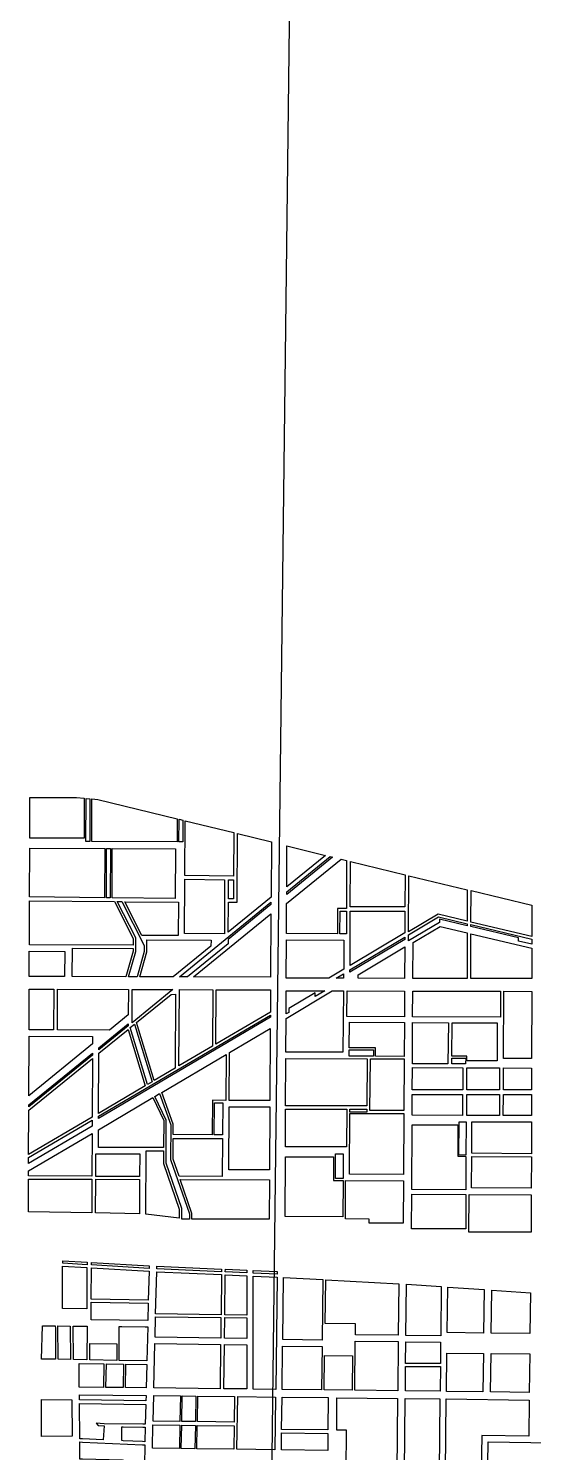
# Model space of a CAD drawing. Extents: x 407811 to 416949, y 4498993 to 4508589.
# Drawn here: x 407815 to 408608, y 4502920 to 4505156 of the extents above; entities that cross this region are included whole.
import ezdxf

# ---------------------------------------------------------------- set-up
doc = ezdxf.new("R2010")
doc.units = 0
doc.header["$LTSCALE"] = 40
doc.header["$MEASUREMENT"] = 0
doc.layers.add('Images', color=253, linetype='CONTINUOUS')
doc.layers.add('υπόλοιπο θεσσαλονίκης', color=7, linetype='CONTINUOUS')
picture_1 = doc.add_image_def('image1.tif', size_in_pixel=(10278, 10088))

msp = doc.modelspace()

# ---------------------------------------------------------------- linework, layer by layer
at = {"layer": 'υπόλοιπο θεσσαλονίκης'}
for points in [[(407817.1, 4503948.6), (407890.2, 4503948.4), (407902.5, 4503947.3), (407902.2, 4503884.4), (407816.9, 4503884.6), (407817.1, 4503948.6)], [(407905.5, 4503947), (407911.5, 4503946.5), (407911.2, 4503879.3), (407905.2, 4503879.4), (407905.5, 4503947)], [(407914.5, 4503946.2), (407923.6, 4503945.4), (408048.5, 4503914.9), (408048.2, 4503878.9), (407914.2, 4503879.3), (407914.5, 4503946.2)], [(408051.4, 4503914.1), (408057.4, 4503912.7), (408057.2, 4503878.9), (408051.2, 4503878.9), (408051.4, 4503914.1)], [(408060.9, 4503911.8), (408137.3, 4503893.2), (408136.9, 4503825.1), (408060.4, 4503825.9), (408060.9, 4503911.8)], [(408143.3, 4503891.7), (408196.2, 4503878.8), (408195.7, 4503791.9), (408128.4, 4503737), (408128.7, 4503784.2), (408142.7, 4503784.1), (408143.3, 4503891.7)], [(407816.9, 4503868.6), (407934.6, 4503868.3), (407934.3, 4503791.1), (407816.6, 4503792.3), (407816.9, 4503868.6)], [(407937.6, 4503868.2), (407943.6, 4503868.2), (407943.3, 4503791.1), (407937.3, 4503791.1), (407937.6, 4503868.2)], [(407946.6, 4503868.2), (408045.7, 4503867.9), (408045.2, 4503790), (407946.3, 4503791), (407946.6, 4503868.2)], [(408220.7, 4503872.4), (408281.4, 4503857.3), (408220.4, 4503807.9), (408220.7, 4503872.4)], [(408305.7, 4503851.3), (408314.3, 4503849.2), (408314, 4503773.9), (408300, 4503773.9), (408299.9, 4503734.2), (408220, 4503734.7), (408220.2, 4503782), (408305.7, 4503851.3)], [(408288.7, 4503855.6), (408292.3, 4503854.6), (408220.3, 4503796.2), (408220.3, 4503800.1), (408288.7, 4503855.6)], [(408320.3, 4503847.8), (408406.1, 4503827.1), (408405.8, 4503776.7), (408320, 4503776.9), (408320.3, 4503847.8)], [(408412, 4503825.6), (408503.6, 4503803.6), (408503.5, 4503754.3), (408458, 4503765.1), (408411.6, 4503737.4), (408412, 4503825.6)], [(408060.4, 4503819.9), (408122.9, 4503819.3), (408122.4, 4503734.5), (408059.9, 4503734.7), (408060.4, 4503819.9)], [(408128.9, 4503819.2), (408136.9, 4503819.1), (408136.7, 4503789.1), (408128.7, 4503789.2), (408128.9, 4503819.2)], [(408509.6, 4503802.1), (408605.1, 4503779.1), (408605, 4503730.3), (408509.5, 4503752.9), (408509.6, 4503802.1)], [(407816.6, 4503786.3), (407949.9, 4503784.9), (407979.4, 4503726.9), (407979.3, 4503716.5), (407816.4, 4503717), (407816.6, 4503786.3)], [(407954.4, 4503784.9), (407961.7, 4503784.9), (407996.8, 4503715.8), (407996.8, 4503706.6), (407985.6, 4503667), (407972.1, 4503667), (407983.3, 4503706.6), (407983.4, 4503727.9), (407954.4, 4503784.9)], [(407966.2, 4503784.8), (408050.2, 4503784), (408049.9, 4503731.7), (407993.1, 4503731.9), (407966.2, 4503784.8)], [(408195.6, 4503784.1), (408195.6, 4503780.2), (408128.3, 4503725.3), (408128.3, 4503718.8), (408064.4, 4503666.7), (408051.8, 4503666.7), (408195.6, 4503784.1)], [(408073.8, 4503666.7), (408195.5, 4503765.9), (408195, 4503666.3), (408073.8, 4503666.7)], [(408304, 4503769.9), (408314, 4503769.9), (408313.9, 4503734.2), (408303.9, 4503734.2), (408304, 4503769.9)], [(408320, 4503769.9), (408405.8, 4503769.7), (408405.6, 4503736.1), (408319.7, 4503684.8), (408320, 4503769.9)], [(408460, 4503757.4), (408459.9, 4503752.3), (408411.5, 4503723.3), (408411.6, 4503732.7), (408458.6, 4503760.8), (408503.5, 4503750.2), (408503.5, 4503747.1), (408460, 4503757.4)], [(408460.9, 4503745.9), (408503.5, 4503735.8), (408503.4, 4503664.2), (408418.2, 4503664.4), (408418.5, 4503720.5), (408460.9, 4503745.9)], [(408509.5, 4503734.4), (408605, 4503711.8), (408604.9, 4503664), (408509.4, 4503664.2), (408509.5, 4503734.4)], [(408509.5, 4503745.7), (408509.5, 4503748.8), (408605, 4503726.2), (408605, 4503718), (408584, 4503723), (408584, 4503728.1), (408509.5, 4503745.7)], [(407884, 4503711.8), (407979.3, 4503711.5), (407979.3, 4503707.2), (407967.9, 4503667), (407883.8, 4503667.3), (407884, 4503711.8)], [(408000.9, 4503724.9), (408101.5, 4503724.6), (408101.2, 4503714.8), (408042.3, 4503666.8), (407989.7, 4503666.9), (408000.8, 4503706), (408000.9, 4503724.9)], [(408219.9, 4503724.7), (408309.9, 4503724.2), (408309.7, 4503678.9), (408286.2, 4503664.7), (408219.6, 4503664.9), (408219.9, 4503724.7)], [(408405.6, 4503729.1), (408405.5, 4503725.6), (408319.5, 4503674.2), (408319.5, 4503677.7), (408405.6, 4503729.1)], [(408332.4, 4503670.2), (408405.5, 4503713.9), (408405.2, 4503664.4), (408332.4, 4503664.6), (408332.4, 4503670.2)], [(407816.3, 4503707), (407872, 4503706.8), (407871.8, 4503667.3), (407816.2, 4503667.5), (407816.3, 4503707)], [(408297.8, 4503664.7), (408309.5, 4503671.7), (408309.4, 4503664.7), (408297.8, 4503664.7)], [(407816.2, 4503647.5), (407854.7, 4503647.4), (407854.5, 4503583.4), (407816, 4503583.5), (407816.2, 4503647.5)], [(407860.7, 4503647.4), (407971.8, 4503647), (407971.7, 4503607.3), (407942.1, 4503583.1), (407860.5, 4503583.4), (407860.7, 4503647.4)], [(407977.8, 4503647), (408041.6, 4503646.8), (407977.7, 4503594.7), (407977.8, 4503647)], [(408051.9, 4503646.8), (408104.4, 4503646.6), (408103.8, 4503557.9), (408051.2, 4503526.9), (408051.9, 4503646.8)], [(408109.4, 4503646.6), (408194.8, 4503646.3), (408194.6, 4503611.5), (408108.9, 4503560.9), (408109.4, 4503646.6)], [(408291.7, 4503644.7), (408309.2, 4503644.7), (408308.3, 4503548.3), (408219, 4503548.6), (408219.3, 4503601.5), (408291.7, 4503644.7)], [(408219.5, 4503644.9), (408280, 4503644.8), (408265.1, 4503635.9), (408265.2, 4503641.7), (408223.5, 4503616.9), (408223.5, 4503611), (408219.3, 4503608.5), (408219.5, 4503644.9)], [(408315.2, 4503644.7), (408405.1, 4503644.4), (408404.9, 4503604.1), (408314.8, 4503604.4), (408315.2, 4503644.7)], [(408418.1, 4503644.4), (408555.8, 4503644.1), (408555.7, 4503603.6), (408417.9, 4503604), (408418.1, 4503644.4)], [(408038.7, 4503639.3), (408045.8, 4503639.4), (408045.2, 4503523.3), (408012.5, 4503504), (407984.7, 4503595.2), (408038.7, 4503639.3)], [(408560.8, 4503644.1), (408604.8, 4503644), (408604.6, 4503538.5), (408560.5, 4503538.7), (408560.8, 4503644.1)], [(408194.6, 4503606.8), (408194.6, 4503603.3), (407925, 4503444.3), (407925, 4503447.8), (408194.6, 4503606.8)], [(407925.4, 4503546.9), (407971.3, 4503584.3), (407998.3, 4503495.7), (407925, 4503452.4), (407925.4, 4503546.9)], [(407971.7, 4503593), (407971.7, 4503589.8), (407925.4, 4503552.1), (407925.4, 4503555.3), (407971.7, 4503593)], [(407974.6, 4503587.1), (407981.3, 4503592.5), (408008.9, 4503502), (408001.9, 4503497.8), (407974.6, 4503587.1)], [(408130.3, 4503548), (408194.5, 4503585.9), (408193.8, 4503472.8), (408129.8, 4503472.9), (408130.3, 4503548)], [(408318.8, 4503595.4), (408404.9, 4503595.1), (408404.6, 4503541.9), (408359.4, 4503542.1), (408359.5, 4503555.1), (408318.4, 4503555.3), (408318.8, 4503595.4)], [(408417.9, 4503595.1), (408474, 4503594.8), (408473.3, 4503530.1), (408417.6, 4503530.3), (408417.9, 4503595.1)], [(408480, 4503594.8), (408550.7, 4503594.6), (408550.5, 4503534.7), (408503.1, 4503535), (408503.2, 4503542), (408479.4, 4503542), (408480, 4503594.8)], [(407815.9, 4503573.5), (407915.5, 4503573.2), (407915.5, 4503561.4), (407815.6, 4503479.9), (407815.9, 4503573.5)], [(407815.5, 4503457.3), (407915.4, 4503538.7), (407915, 4503446.5), (407815.3, 4503387.7), (407815.5, 4503457.3)], [(407915.4, 4503547.1), (407915.4, 4503543.9), (407815.6, 4503462.5), (407815.6, 4503465.7), (407915.4, 4503547.1)], [(408024.2, 4503485.4), (408125.3, 4503545), (408124.8, 4503472.9), (408103.8, 4503473), (408103.5, 4503418.9), (408042.1, 4503419.1), (408042.2, 4503435.4), (408024.2, 4503485.4)], [(408219, 4503538.6), (408346.6, 4503538.1), (408346, 4503464.1), (408218.6, 4503464.3), (408219, 4503538.6)], [(408318.4, 4503552.3), (408356.5, 4503552.1), (408356.4, 4503542.1), (408318.3, 4503542.3), (408318.4, 4503552.3)], [(408351.6, 4503538.1), (408404.6, 4503537.9), (408404.2, 4503457.1), (408350.9, 4503457.1), (408351.6, 4503538.1)], [(408479.4, 4503539), (408501.2, 4503538.9), (408501.1, 4503530), (408479.3, 4503530.1), (408479.4, 4503539)], [(408417.5, 4503524.3), (408496.6, 4503524), (408496.5, 4503489.3), (408417.3, 4503489.3), (408417.5, 4503524.3)], [(408503.1, 4503524), (408554.4, 4503523.7), (408554.4, 4503489.3), (408503, 4503489.3), (408503.1, 4503524)], [(408560.4, 4503523.7), (408604.5, 4503523.5), (408604.5, 4503489.3), (408560.4, 4503489.3), (408560.4, 4503523.7)], [(408010.1, 4503477.1), (408027.3, 4503441.1), (408027, 4503398.7), (407924.8, 4503398.9), (407924.9, 4503426.8), (408010.1, 4503477.1)], [(408013.5, 4503479.1), (408020.7, 4503483.4), (408038.2, 4503434.7), (408037.9, 4503380.2), (408067.6, 4503294.5), (408067.5, 4503286.5), (408055.5, 4503286.5), (408055.7, 4503302.9), (408030.9, 4503374.5), (408031.3, 4503442), (408013.5, 4503479.1)], [(408106.8, 4503469), (408119.8, 4503468.9), (408119.5, 4503418.9), (408106.5, 4503418.9), (408106.8, 4503469)], [(408417.3, 4503482.3), (408496.4, 4503482.3), (408496.3, 4503449.3), (408417.2, 4503449.5), (408417.3, 4503482.3)], [(408502.9, 4503482.3), (408554.3, 4503482.3), (408554.2, 4503449.1), (408502.8, 4503449.3), (408502.9, 4503482.3)], [(408560.3, 4503482.3), (408604.4, 4503482.3), (408604.4, 4503449), (408560.2, 4503449.1), (408560.3, 4503482.3)], [(408129.8, 4503462.9), (408193.8, 4503462.8), (408193.2, 4503363.8), (408129.2, 4503363.9), (408129.8, 4503462.9)], [(408218.6, 4503459.3), (408314.5, 4503459.2), (408314.1, 4503399.9), (408218.2, 4503400.1), (408218.6, 4503459.3)], [(408319.5, 4503452.2), (408404.2, 4503452.1), (408403.7, 4503356.7), (408318.9, 4503357.2), (408319.5, 4503452.2)], [(408319.5, 4503459.2), (408346, 4503459.1), (408345.9, 4503454.1), (408319.5, 4503454.2), (408319.5, 4503459.2)], [(407815.2, 4503362.2), (407914.9, 4503420.9), (407914.6, 4503354), (407815.2, 4503354.2), (407815.2, 4503362.2)], [(407914.9, 4503441.9), (407914.9, 4503432.6), (407815.3, 4503373.8), (407815.3, 4503383.1), (407914.9, 4503441.9)], [(408417.1, 4503434.5), (408488.8, 4503434.4), (408488.6, 4503385), (408501.6, 4503384.9), (408501.4, 4503332.3), (408416.6, 4503332.7), (408417.1, 4503434.5)], [(408490.8, 4503439.3), (408501.8, 4503439.3), (408501.6, 4503386.9), (408490.6, 4503387), (408490.8, 4503439.3)], [(408510.8, 4503439.2), (408604.4, 4503439), (408604.2, 4503389.1), (408510.6, 4503389.8), (408510.8, 4503439.2)], [(408042.1, 4503413.1), (408119.5, 4503412.9), (408119.1, 4503353.5), (408051.3, 4503353.6), (408041.9, 4503380.8), (408042.1, 4503413.1)], [(407920.7, 4503388.9), (407989.7, 4503388.8), (407989.5, 4503353.3), (407920.6, 4503353.5), (407920.7, 4503388.9)], [(407999.7, 4503393.7), (408027, 4503393.7), (408026.9, 4503373.9), (408051.7, 4503302.2), (408051.5, 4503287.9), (407999.3, 4503294), (407999.7, 4503393.7)], [(408218.2, 4503384.1), (408293.9, 4503384), (408293.9, 4503347.3), (408308.8, 4503347.2), (408308.4, 4503290), (408217.7, 4503290.3), (408218.2, 4503384.1)], [(408296.9, 4503389), (408309.1, 4503389), (408308.8, 4503350.2), (408296.9, 4503350.3), (408296.9, 4503389)], [(408510.6, 4503384.8), (408604.2, 4503384.1), (408604.1, 4503334.8), (408510.4, 4503335.3), (408510.6, 4503384.8)], [(407815.2, 4503349.2), (407914.5, 4503349), (407914.3, 4503296.3), (407815, 4503297.9), (407815.2, 4503349.2)], [(407920.5, 4503349), (407989.5, 4503348.8), (407989.3, 4503294.6), (407920.3, 4503296.2), (407920.5, 4503349)], [(408053.1, 4503348.6), (408193.1, 4503348.3), (408192.7, 4503286.1), (408071.5, 4503286.5), (408071.6, 4503295.2), (408053.1, 4503348.6)], [(408312.8, 4503347.2), (408403.6, 4503346.7), (408403.3, 4503280), (408349.9, 4503280.2), (408349.9, 4503286.6), (408312.4, 4503286.9), (408312.8, 4503347.2)], [(408416.5, 4503325.7), (408501.4, 4503325.3), (408501.2, 4503271.2), (408416.3, 4503271.4), (408416.5, 4503325.7)], [(408506.4, 4503325.3), (408604.1, 4503324.8), (408603.9, 4503265.8), (408506.2, 4503266), (408506.4, 4503325.3)], [(407868.7, 4503221.1), (407906.9, 4503218.8), (407906.9, 4503214.8), (407868.7, 4503217.1), (407868.7, 4503221.1)], [(407868.6, 4503212.6), (407906.8, 4503210.3), (407906.5, 4503145.8), (407868.2, 4503146.3), (407868.6, 4503212.6)], [(407913.8, 4503209.9), (408004.2, 4503204.5), (408003.1, 4503159.1), (407913.5, 4503160.7), (407913.8, 4503209.9)], [(407913.9, 4503214.4), (407913.9, 4503218.4), (408004.4, 4503213), (408004.3, 4503209), (407913.9, 4503214.4)], [(408016.2, 4503203.8), (408117.9, 4503199.3), (408117.2, 4503136.3), (408014.6, 4503137.6), (408016.2, 4503203.8)], [(408016.4, 4503212.3), (408118, 4503207.8), (408117.9, 4503203.8), (408016.3, 4503208.3), (408016.4, 4503212.3)], [(408123.9, 4503199.1), (408157.7, 4503197.6), (408157.8, 4503135.8), (408123.1, 4503136.2), (408123.9, 4503199.1)], [(408124, 4503207.6), (408157.7, 4503206.1), (408157.7, 4503202.1), (408123.9, 4503203.6), (408124, 4503207.6)], [(408167.7, 4503205.6), (408205.2, 4503204), (408205.2, 4503200), (408167.7, 4503201.6), (408167.7, 4503205.6)], [(408167.7, 4503197.1), (408205.1, 4503195.5), (408203.1, 4503019.1), (408167.8, 4503019.5), (408167.7, 4503197.1)], [(408215.1, 4503194.9), (408277.1, 4503191.4), (408275.9, 4503096.5), (408214, 4503097.2), (408215.1, 4503194.9)], [(408281.5, 4503191.2), (408396.3, 4503184.7), (408395.4, 4503104.1), (408328, 4503104.9), (408328.2, 4503121.9), (408280.7, 4503122.4), (408281.5, 4503191.2)], [(408408.3, 4503184.1), (408462.9, 4503180.4), (408462, 4503103.3), (408407.4, 4503103.9), (408408.3, 4503184.1)], [(408472.9, 4503179.7), (408530.1, 4503175.8), (408529.3, 4503107.5), (408472, 4503108.2), (408472.9, 4503179.7)], [(408542.1, 4503175), (408602.7, 4503170.9), (408602, 4503106.7), (408541.3, 4503107.4), (408542.1, 4503175)], [(408003, 4503154.6), (408002.3, 4503127.1), (407913.3, 4503128.2), (407913.5, 4503156.2), (408003, 4503154.6)], [(408117.1, 4503131.8), (408116.7, 4503099.6), (408013.7, 4503101.3), (408014.5, 4503133.1), (408117.1, 4503131.8)], [(408157.8, 4503131.3), (408157.8, 4503098.9), (408122.7, 4503099.5), (408123.1, 4503131.7), (408157.8, 4503131.3)], [(407857.1, 4503118.8), (407857.2, 4503114.8), (407857.5, 4503070.3), (407857.6, 4503066.3), (407835.6, 4503066.7), (407836.8, 4503119.1), (407857.1, 4503118.8)], [(407880.6, 4503118.5), (407881.1, 4503066), (407861.6, 4503066.3), (407861.1, 4503118.8), (407880.6, 4503118.5)], [(407907.3, 4503118.2), (407906.7, 4503065.5), (407885.6, 4503065.9), (407885.1, 4503118.5), (407907.3, 4503118.2)], [(407961.3, 4503117.6), (407998, 4503117.2), (408002.1, 4503117.1), (408000.8, 4503064), (407957.6, 4503064.7), (407957.3, 4503117.6), (407961.3, 4503117.6)], [(407953.5, 4503090.6), (407953.6, 4503064.7), (407911.2, 4503065.4), (407911.4, 4503091.1), (407953.5, 4503090.6)], [(408116.6, 4503089.6), (408115.8, 4503020.2), (408011.8, 4503021.4), (408013.5, 4503091.3), (408116.6, 4503089.6)], [(408157.8, 4503088.9), (408157.8, 4503019.7), (408121.8, 4503020.1), (408122.6, 4503089.5), (408157.8, 4503088.9)], [(408213.9, 4503087.2), (408275.8, 4503086.5), (408275, 4503018.3), (408213.1, 4503019), (408213.9, 4503087.2)], [(408327.9, 4503094.9), (408395.3, 4503094.1), (408394.5, 4503016.9), (408327, 4503017.7), (408327.9, 4503094.9)], [(408407.3, 4503093.9), (408461.8, 4503093.3), (408461.4, 4503059.7), (408406.9, 4503059.6), (408407.3, 4503093.9)], [(408279.7, 4503072.5), (408323.7, 4503071.9), (408323, 4503017.7), (408279, 4503018.2), (408279.7, 4503072.5)], [(408471.6, 4503076.2), (408528.9, 4503075.5), (408528.2, 4503015.3), (408470.9, 4503016), (408471.6, 4503076.2)], [(408540.9, 4503075.4), (408601.6, 4503074.7), (408600.9, 4503014.4), (408540.2, 4503015.2), (408540.9, 4503075.4)], [(407894.5, 4503059.7), (407933.4, 4503059.1), (407932.5, 4503022.3), (407894.8, 4503022.7), (407894.5, 4503059.7)], [(407937.4, 4503059), (407964, 4503058.6), (407963.5, 4503021.9), (407936.5, 4503022.3), (407937.4, 4503059)], [(407968, 4503058.5), (408000.7, 4503058), (407999.8, 4503021.5), (407967.5, 4503021.9), (407968, 4503058.5)], [(408406.9, 4503055.1), (408461.4, 4503055.2), (408460.9, 4503016.1), (408406.5, 4503016.7), (408406.9, 4503055.1)], [(407835.3, 4503003.4), (407883, 4503002.9), (407883.5, 4502945.5), (407835.6, 4502945), (407835.3, 4503003.4)], [(407999.5, 4503009.5), (407999.3, 4503001.3), (407895, 4503002.8), (407894.9, 4503010.7), (407999.5, 4503009.5)], [(407895.1, 4502996.8), (407999.2, 4502995.3), (407998.4, 4502964.3), (407994.4, 4502964.4), (407934, 4502965.1), (407921.3, 4502965.8), (407924.6, 4502962.5), (407933.7, 4502962), (407932, 4502939.9), (407899.6, 4502941.4), (407895.6, 4502941.6), (407895.1, 4502996.8)], [(408053.4, 4503008.9), (408052.6, 4502968.8), (408010.6, 4502969.4), (408011.5, 4503009.4), (408053.4, 4503008.9)], [(408077.9, 4503008.6), (408077.1, 4502968.5), (408055.6, 4502968.8), (408056.4, 4503008.8), (408077.9, 4503008.6)], [(408138.4, 4503007.9), (408137.8, 4502967.8), (408080.1, 4502968.5), (408080.9, 4503008.6), (408138.4, 4503007.9)], [(408202.9, 4503007.1), (408201.9, 4502924.4), (408142.1, 4502925.1), (408143.4, 4503007.8), (408202.9, 4503007.1)], [(408212.9, 4503007), (408285.1, 4503006.2), (408284.9, 4502955.4), (408212.3, 4502956.3), (408212.9, 4503007)], [(408299.1, 4503006), (408394.3, 4503004.9), (408393.1, 4502890.4), (408313.6, 4502891.3), (408313.9, 4502955.1), (408298.9, 4502955.3), (408299.1, 4503006)], [(408406.3, 4503004.7), (408460.8, 4503004.1), (408459.4, 4502889.6), (408405.1, 4502890.3), (408406.3, 4503004.7)], [(408470.7, 4503004), (408600.8, 4503002.4), (408600.1, 4502945.7), (408526.3, 4502946.6), (408525.7, 4502888.9), (408469.3, 4502889.5), (408470.7, 4503004)], [(407961.6, 4502960.3), (407963.6, 4502960.2), (407994.3, 4502959.9), (407998.3, 4502959.8), (407997.8, 4502936.9), (407993.8, 4502937.1), (407963.6, 4502938.5), (407961.6, 4502938.6), (407961.6, 4502960.3)], [(408052.5, 4502962.8), (408051.8, 4502926.2), (408009.5, 4502926.7), (408010.4, 4502963.4), (408052.5, 4502962.8)], [(408077, 4502962.5), (408076.3, 4502925.9), (408054.8, 4502926.1), (408055.5, 4502962.8), (408077, 4502962.5)], [(408137.7, 4502961.8), (408137.1, 4502925.2), (408079.3, 4502925.8), (408080, 4502962.5), (408137.7, 4502961.8)], [(407895.8, 4502936.6), (407899.8, 4502936.4), (407993.7, 4502932.1), (407997.7, 4502931.9), (407996.9, 4502899.6), (407992.9, 4502899.7), (407962.4, 4502908.1), (407899.7, 4502909.5), (407895.7, 4502909.6), (407895.8, 4502936.6)], [(408212.3, 4502950.8), (408284.9, 4502949.9), (408284.7, 4502923.4), (408211.9, 4502924.3), (408212.3, 4502950.8)], [(408536.2, 4502936.5), (408636.7, 4502935.3), (408634.1, 4502835.8), (408535, 4502835.9), (408536.2, 4502936.5)]]:
    msp.add_lwpolyline(points, close=True, dxfattribs=at)

# ---------------------------------------------------------------- pictures from other files: only their frames are drawn
at = {"layer": 'Images'}
image = msp.add_image(picture_1, insert=(408162.9, 4500066.6), size_in_units=(8684, 8523.4), rotation=-0.6923, dxfattribs=at)
image.dxf.flags = 15

doc.saveas('drawing.dxf')
